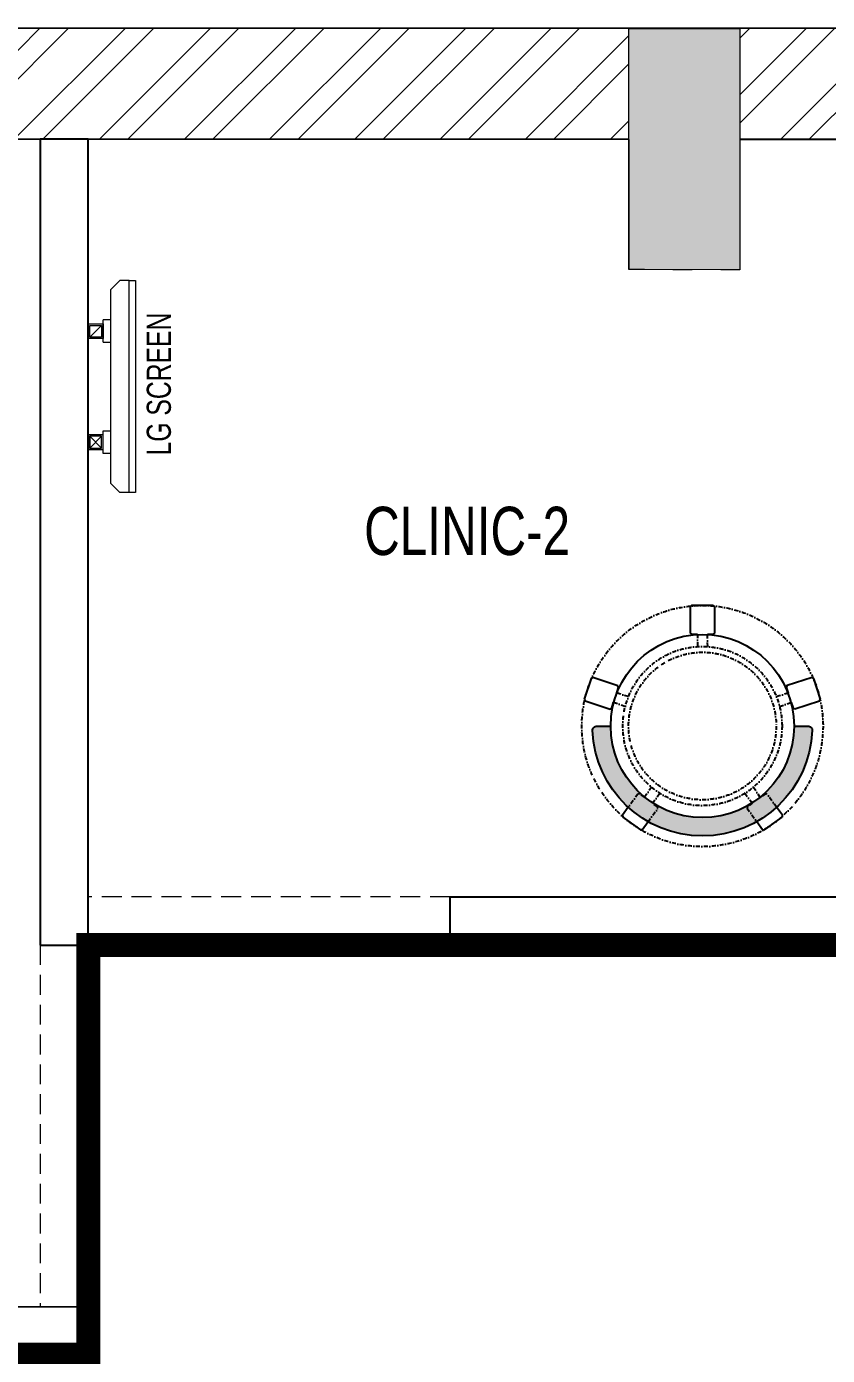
# Model space of a CAD drawing. Header units: feet. Extents: x 9100201 to 9130972, y -7060626 to -7048050.
# Drawn here: x 9119186 to 9120846, y -7050812 to -7048056 of the extents above; entities that cross this region are included whole.
import ezdxf

# ---------------------------------------------------------------- set-up
doc = ezdxf.new("R2010")
doc.units = ezdxf.units.FT
doc.header["$LTSCALE"] = 33
doc.header["$MEASUREMENT"] = 0
for name, pattern in [('a_p6_plan_L18$0$HIDDEN', [0.375, 0.25, -0.125]), ('ACAD_ISO03W100', [30, 12, -18]), ('DASHDOT2', [0.5, 0.25, -0.125, 0, -0.125])]:
    doc.linetypes.add(name, pattern=pattern)
for name, color, linetype, lineweight in [('A-COL', 243, 'Continuous', 9), ('column hatch', 5, 'Continuous', 0), ('Floor-Unit', 1, 'Continuous', 13), ('HATCH', 9, 'Continuous', 9), ('LENS-DIM', 252, 'Continuous', 5), ('LENS-FURNITURE', 13, 'Continuous', 9), ('LENS-PARTITION', 21, 'Continuous', 25), ('LENS-TEXT', 31, 'Continuous', 5), ('LENS_CURTAIN', 5, 'a_p6_plan_L18$0$HIDDEN', 9), ('LK-IT', 3, 'Continuous', 18), ('LK-TILES FINISH', 251, 'Continuous', 5), ('LN-ELEVATION-1', 81, 'Continuous', 25), ('LN-HATCH', 251, 'Continuous', 0), ('TV', 92, 'Continuous', 18)]:
    doc.layers.add(name, color=color, linetype=linetype, lineweight=lineweight)
doc.layers.add('A-WALL', color=1, linetype='Continuous')
doc.styles.add('LK TXT', font='GILC____.TTF', dxfattribs={"height": 100})
doc.styles.get("Standard").update_dxf_attribs({"font": 'GILC____.TTF'})

# ---------------------------------------------------------------- blocks, each defined once
blk = doc.blocks.new('A$C79009803')
at = {"layer": 'column hatch'}
h = blk.add_hatch(color=8, dxfattribs=at)
h.dxf.hatch_style = 1
h.paths.add_polyline_path([(11711.09510586411, -1078.51834539324), (11481.02718005329, -1078.361844743602), (11481.36735261976, -578.2821589615195), (11711.43527843058, -578.438659613952)])
h.paths.add_polyline_path([(11714.48138595559, 3899.57234184444), (11484.41346014477, 3899.728842495009), (11484.75363271124, 4399.808528277091), (11714.82155852206, 4399.652027623727)])
h.paths.add_polyline_path([(7333.187842255458, 3902.552658608183), (7103.119916444645, 3902.709159257822), (7103.460089012981, 4402.788845040835), (7333.528014823794, 4402.632344387471)])
h.paths.add_polyline_path([(7329.801562163979, -1075.538028630428), (7099.733636353164, -1075.381527979858), (7100.073808919638, -575.3018421968445), (7330.141734730452, -575.4583428502082)])
h.paths.add_polyline_path([(4348.921479921788, -1073.510324532166), (4118.853554110974, -1073.353823881596), (4119.193726677447, -573.2741380985826), (4349.261652488261, -573.4306387510151)])
h.paths.add_polyline_path([(4352.307760013267, 3904.580362706445), (4122.239834202453, 3904.736863356084), (4122.580006768926, 4404.816549139098), (4352.647932579741, 4404.660048486665)])
h.paths.add_polyline_path([(1411.439490955323, 3906.58084930107), (1181.371565144509, 3906.73734995164), (1181.711737710982, 4406.817035734653), (1411.779663521796, 4406.660535081289)])
h.paths.add_polyline_path([(1408.053210858255, -1071.509837934747), (1177.985285047442, -1071.353337284177), (1178.325457613915, -571.2736515011638), (1408.393383424729, -571.4301521545276)])
h.paths.add_polyline_path([(-1539.431731399148, -1069.437623154372), (-1769.499657209962, -1069.281122503802), (-1769.159484643489, -569.2014367207884), (-1539.091558832675, -569.3579373741522)])
h.paths.add_polyline_path([(-1539.431731399148, 3908.588140272536), (-1769.499657209962, 3908.744640923106), (-1769.159484643489, 4408.824326705188), (-1539.091558832675, 4408.667826052755)])
h.paths.add_polyline_path([(-4880.418132303283, 3910.860801914707), (-5110.486058114097, 3911.017302565277), (-5110.145885545761, 4411.096988347359), (-4880.077959734947, 4410.940487693995)])
h.paths.add_polyline_path([(-4381.387364318594, -1422.910344894975), (-4456.70858814381, -1640.299369964748), (-4929.229192508384, -1476.579834479838), (-4853.907968683168, -1259.190809410997)])
h.paths.add_polyline_path([(-11371.04334876872, -86.61147499643266), (-11555.88992330059, 66.46283337660134), (-10803.27457380108, 975.291824825108), (-10618.42799926921, 822.217516452074)])
h.paths.add_polyline_path([(-14668.51907497085, -4068.514768034219), (-14853.36564950272, -3915.440459661186), (-14087.99410763755, -2991.207587002777), (-13903.14753310568, -3144.281895375811)])
h.paths.add_polyline_path([(-14627.21998619661, -7906.951218631118), (-14812.06656072847, -7753.876910258084), (-14537.80842489377, -7422.693464222364), (-14352.9618503619, -7575.767772594467)])
h.paths.add_polyline_path([(-18663.03686347417, -4564.82881915383), (-18847.88343800418, -4411.754510780796), (-18573.62530216947, -4080.571064745075), (-18388.7787276376, -4233.64537311811)])
at = {"layer": 'LN-HATCH'}
h = blk.add_hatch(dxfattribs=at)
h.set_pattern_fill('ANSI32', color=256, scale=333, angle=180)
h.set_pattern_definition([(225, (-11307537.07698906, 5495392.02892255), (88.29995930067012, -88.29995930067015), []), (225, (-11307595.94362849, 5495392.02892255), (88.29995930067012, -88.29995930067015), [])])
h.paths.add_polyline_path([(7333.371560418979, 4172.632397601381), (11484.59717830643, 4169.808581489138), (11484.75363271683, 4399.80852827616), (7333.52801482752, 4402.632344388403)])
h.paths.add_polyline_path([(11714.41340693645, 3899.572388086468), (11484.41346015036, 3899.728842495009), (11481.36735261976, -578.2821589605882), (11711.36729940586, -578.4386133719236)])
h.paths.add_polyline_path([(4352.647932585329, 4404.660048488527), (4352.491478174925, 4174.660101700574), (7103.303634608164, 4172.788898253813), (7103.460089018568, 4402.788845039903)])
h.paths.add_polyline_path([(4122.580006774515, 4404.816549140028), (1411.779663527384, 4406.660535083152), (1411.62320911698, 4176.66058829613), (4122.423552364111, 4174.816602353007)])
h.paths.add_polyline_path([(1181.71173771657, 4406.817035734653), (-1539.091558827087, 4408.667826054617), (-1539.248013237491, 4178.667879267595), (1181.555283306166, 4176.817088948562)])
h.paths.add_polyline_path([(-1769.471311613917, 759.9357801424339), (-1505.855650302023, 760.3204641705379), (-1505.793869689107, 982.8706914186478), (-1539.091558827087, 982.5227036383003), (-1556.00161919184, 3908.599411718547), (-1776.066591706127, 3908.749107992277)])
h.paths.add_polyline_path([(-4880.990448310971, 1586.074941268191), (-4886.985066797585, 3910.865268984809), (-5117.052992608399, 3911.021769634448), (-5111.485443392769, 1837.14780881349), (-5131.474124575034, 1837.820582581684), (-5185.732040412724, 1588.431322012097)])
h.paths.add_polyline_path([(-4880.234414139763, 4180.940540909767), (-1769.315939048305, 4178.824379919097), (-1769.159484637901, 4408.824326706119), (-4880.077959729359, 4410.940487695858)])
at = {"layer": 'A-COL'}
for p, q in [((1181.555283306166, 4176.817088948562), (1181.371565150097, 3906.737349952571)), ((1411.62320911698, 4176.66058829613), (1411.439490960911, 3906.58084930107)), ((1411.439490960911, 3906.58084930107), (1181.371565150097, 3906.737349952571))]:
    blk.add_line(p, q, dxfattribs=at)
blk.add_lwpolyline([(1411.439490960911, 3906.58084930107), (1181.371565150097, 3906.73734995164), (1181.71173771657, 4406.817035734653), (1411.779663527384, 4406.660535081289)], close=True, dxfattribs=at)
at = {"layer": 'A-WALL'}
for p, q in [((11484.75352629088, 4399.652073865756), (-9098.127840513363, 4413.809760126286)), ((1181.555283306166, 4176.817088947632), (-1539.248013237491, 4178.667879266664)), ((4122.423552364111, 4174.816602353007), (1411.62320911698, 4176.66058829613))]:
    blk.add_line(p, q, dxfattribs=at)
blk = doc.blocks.new('A$Ce45749d8')
at = {"layer": 'LENS-DIM', "color": 5, "linetype": 'ACAD_ISO03W100', "ltscale": 0.1, "elevation": -0.0065522596084542}
blk.add_lwpolyline([(7372.210352884606, -303.438525675796), (10089.62867247127, -303.438525675796), (10089.81104812212, -35.33237345423549), (10319.87897393293, -35.48887410759926), (10319.6967047397, -303.438525675796), (13030.49910775386, -302.2544982247055), (13030.67931718565, -37.33286004979163), (13260.66455385275, -37.41220794431865), (13260.66455385275, 4440.519445619545), (13033.72542471066, 4440.678141403012), (13033.90914286673, 4710.757880401797), (10323.1087996196, 4712.601866343058), (10322.92508146353, 4442.522127347998), (10092.85715565271, 4442.678627998568), (10093.04087380878, 4712.75836699549), (7372.237577265129, 4714.609157313592)], dxfattribs=at)
at = {"layer": 'LENS-DIM', "color": 2}
blk.add_blockref('A$C79009803', (8911.48559050262, 535.9412780469283, -0.0065522596084542), dxfattribs=at)
blk = doc.blocks.new('CLINIC SCREEN')
at = {"layer": 'TV'}
for p, q in [((-103.1090284836336, 42.85441964946222), (-127.4114311772946, 18.55201695591665)), ((-127.4114311772946, 42.85441964946222), (-103.1090284836336, 18.55201695591665)), ((102.7052824410566, 42.85441964946222), (127.007685134602, 18.55201695591665))]:
    blk.add_line(p, q, dxfattribs=at)
at = {"layer": 'TV', "ltscale": 12}
for p, q in [((-220.0000000000082, -19.41163062257681), (-200.5883693773149, 0)), ((200.5883693773149, 0), (-200.5883693773149, 0)), ((-138.5315413423604, 0), (-138.5315413423604, 15.514207008644)), ((-138.5315413423604, 15.514207008644), (-91.98892031613741, 15.514207008644)), ((-91.98892031613741, 15.514207008644), (-91.98892031613741, 0)), ((91.98892031610741, 15.514207008644), (91.98892031610741, 0)), ((91.98892031610741, 15.514207008644), (138.5315413423595, 15.514207008644)), ((138.5315413423595, 0), (138.5315413423595, 15.514207008644)), ((219.9999999999918, -19.41163062257681), (200.5883693773149, 0)), ((-220.0000000000082, -38.82326124538668), (-220.0000000000082, -19.41163062257681)), ((219.9999999999918, -38.82326124538668), (219.9999999999918, -19.41163062257681))]:
    blk.add_line(p, q, dxfattribs=at)
at = {"layer": 'TV'}
for points in [[(-130.4492315140169, 15.51421661919448), (-100.0712281470269, 15.51421661919448), (-100.0712281470269, 45.89221998606814), (-130.4492315140169, 45.89221998606814)], [(-127.4114311772946, 18.55201695591665), (-103.1090284836336, 18.55201695591665), (-103.1090284836336, 42.85441964946222), (-127.4114311772946, 42.85441964946222)], [(130.0454854713243, 15.51421661919448), (99.66748210433435, 15.51421661919448), (99.66748210433435, 45.89221998606814), (130.0454854713243, 45.89221998606814)], [(127.007685134602, 18.55201695591665), (102.7052824410566, 18.55201695591665), (102.7052824410566, 42.85441964946222), (127.007685134602, 42.85441964946222)]]:
    blk.add_lwpolyline(points, close=True, dxfattribs=at)
at = {"layer": 'TV', "ltscale": 12}
blk.add_lwpolyline([(-220.0000000000082, -51.71278328332107), (-220.0000000000082, -38.82326124538668), (219.9999999999918, -38.82326124538668), (219.9999999999918, -51.71278328332107)], close=True, dxfattribs=at)
at = {"layer": 'Floor-Unit', "color": 0, "ltscale": 2, "insert": (5.199680584678389, -100.4085774972336), "char_height": 50, "attachment_point": 5}
blk.add_mtext_dynamic_manual_height_columns('LG SCREEN', width=466.4796511627907, gutter_width=12.5, heights=[0], dxfattribs=at)
blk = doc.blocks.new('DR STOOL')
at = {"layer": 'HATCH'}
h = blk.add_hatch(dxfattribs=at)
h.set_pattern_fill('ANSI36', color=250, angle=-90.00000000000001)
h.set_pattern_definition([(315, (-227.8099174643867, 917.3997257252777), (6.173926083235043, -1.683798022700468), [7.9375, -1.587499999999999, 0, -1.587499999999999])])
edge = h.paths.add_edge_path()
edge.add_line((-190.0000000041909, 4.511094e-10), (-218.6899174675346, 4.511094e-10))
edge.add_arc((-218.6899174670689, 9.120000000388245), 9.119999999940092, 177.6119845363388, 269.9999999996136, ccw=False)
edge.add_arc((-1.8626451e-09, 3.565219e-10), 228.000000002257, 2.3880154632688004, 177.6119845367313, ccw=False)
edge.add_arc((218.6899174633436, 9.120000000497384), 9.120000000051716, -90.00000000034493, 2.3880154629299, ccw=False)
edge.add_line((218.6899174633436, 4.511094e-10), (190, 4.511094e-10))
edge.add_arc((-1.8626451e-09, 4.511094e-10), 190.000000001979, -1.27e-14, 180)
at = {"layer": 'LN-ELEVATION-1', "color": 1, "ltscale": 100}
for p, q in [((-128.6221585394814, 215.4841044476634), (-165.2704676063731, 189.0243927398114)), ((-124.7228340068832, 214.8545704018979), (-128.6221585394814, 215.4841044476634)), ((-112.6981821293011, 198.1996966340157), (-124.7228340068832, 214.8545704018979)), ((124.7553772013634, 214.9803744515593), (112.5488144652918, 198.2845540212292)), ((128.7014972954057, 215.5933048763618), (124.7553772013634, 214.9803744515593)), ((128.7014972954057, 215.5933048763618), (124.7553772013634, 214.9803744515593)), ((165.1911288509145, 188.915192311113), (128.7014972954057, 215.5933048763618)), ((165.1911288509145, 188.915192311113), (128.7014972954057, 215.5933048763618)), ((-165.2704676063731, 189.0243927398114), (-165.9069543029182, 185.0820035930228)), ((-165.9069543029182, 185.0820035930228), (-153.8003208162263, 168.3135803133482)), ((153.6734594982117, 168.4294150282658), (165.7973639420234, 185.0121775862135)), ((165.7973639420234, 185.0121775862135), (165.1911288509145, 188.915192311113)), ((165.7973639420234, 185.0121775862135), (165.1911288509145, 188.915192311113)), ((-242.9550312487409, -52.24013893969095), (-244.7482102331705, -55.75945052818861)), ((-191.2928382232785, -35.45407700946089), (-242.9550312487409, -52.24013893969095)), ((-187.9259491492994, -37.1695928365807), (-191.2928382232785, -35.45407700946089)), ((-184.1424400564283, -48.81403796559607), (-187.9259491492994, -37.1695928365807)), ((188.0651108901948, -36.96233201187715), (184.0504167033359, -49.19388854173303)), ((191.3981811110861, -35.27656588272658), (188.0651108901948, -36.96233201187715)), ((243.0100176925771, -52.21682526778022), (191.3981811110861, -35.27656588272658)), ((244.8123673382215, -55.78040257930116), (243.0100176925771, -52.21682526778022)), ((-244.7482102331705, -55.75945052818861), (-230.7800458371639, -98.74904560100549)), ((-173.8639617776498, -80.4479453730819), (-177.8421125086024, -68.2044548037811)), ((-175.5596735184081, -83.7759667420105), (-173.8639617776498, -80.4479453730819)), ((177.6922140880488, -68.56540505095472), (173.8739495249465, -80.1985000452405)), ((173.8739495249465, -80.1985000452405), (175.5794035866856, -83.5704969359358)), ((230.715890809428, -98.7280946081737), (244.8123673382215, -55.78040257930116)), ((-230.7800458371639, -98.74904560100549), (-227.2218665438704, -100.5620286722478)), ((-227.2218665438704, -100.5620286722478), (-175.5596735184081, -83.7759667420105)), ((175.5794035866856, -83.5704969359358), (227.1912401677109, -100.5107563209894)), ((227.1912401677109, -100.5107563209894), (230.715890809428, -98.7280946081737)), ((-22.72193054761737, -190.2142363802995), (-25.39390889601782, -192.886214728569)), ((-25.39390889601782, -192.886214728569), (-25.39390889601782, -247.2070584567482)), ((-10.47823652112856, -190.2142363802995), (-22.72193054761737, -190.2142363802995)), ((22.78362171910703, -190.2142363802995), (9.910054048988968, -190.2142363802995)), ((25.42475448176265, -192.8553691428751), (22.78362171910703, -190.2142363802995)), ((25.42475448176265, -247.1762128710543), (25.42475448176265, -192.8553691428751)), ((-25.39390889601782, -247.2070584567482), (-22.60096735274419, -250)), ((22.60096735274419, -250), (25.42475448176265, -247.1762128710543)), ((-22.60096735274419, -250), (22.60096735274419, -250))]:
    blk.add_line(p, q, dxfattribs=at)
at = {"layer": 'LN-ELEVATION-1', "linetype": 'DASHDOT2'}
for p, q in [((-92.92521573789418, 170.8129362839827), (-112.6981821293011, 198.1996966340157)), ((112.5488144652918, 198.2845540212292), (92.69529851106927, 171.1294289919315)), ((-153.8003208162263, 168.3135803133482), (-134.1093360339291, 141.0403694751003)), ((-103.4542870586738, 159.9154408004979), (-93.52748446213081, 167.0824927485227)), ((-93.52748446213081, 167.0824927485227), (-92.92521573789418, 170.8129362839827)), ((92.69529851106927, 171.1294289919315), (93.26858203159645, 167.4385604566923)), ((93.26858203159645, 167.4385604566923), (103.6608748426661, 159.8406005539291)), ((133.7372852512635, 141.1612321265929), (153.6734594982117, 168.4294150282658)), ((-134.1093360339291, 141.0403694751003), (-130.4219571123831, 140.4450534014686)), ((-130.4219571123831, 140.4450534014686), (-119.9844727469608, 147.9808124662595)), ((-119.9844727469608, 147.9808124662595), (-105.3687285655178, 126.9741353208374)), ((-88.15393704269081, 139.4771787207864), (-103.4542870586738, 159.9154408004979)), ((103.6608748426661, 159.8406005539291), (88.19885099539533, 139.4487815762331)), ((105.4096150295809, 126.94019481352), (120.1194891873747, 147.8074627162714)), ((120.1194891873747, 147.8074627162714), (130.0033113472163, 140.5812532722048)), ((130.0033113472163, 140.5812532722048), (133.7372852512635, 141.1612321265929)), ((-159.954806596972, -40.49024384317454), (-184.1424400564283, -48.81403796559607)), ((184.0504167033359, -49.19388854173303), (159.8786162491887, -40.79004861696012)), ((-177.8421125086024, -68.2044548037811), (-153.4148110738024, -60.73628028803068)), ((153.3006618716754, -61.02382378749462), (177.6922140880488, -68.56540505095472)), ((-10.92024635523557, -164.6382343793375), (-10.47823652112856, -190.2142363802995)), ((9.910054048988968, -190.2142363802995), (10.35584833659231, -164.674698740353))]:
    blk.add_line(p, q, dxfattribs=at)
at = {"layer": 'LN-ELEVATION-1', "color": 1, "ltscale": 100}
blk.add_lwpolyline([(-190.0000000023283, 0), (-218.6899174656719, 0, -0.4264743413925903), (-227.8019973598421, 9.5, -0.959166304662544), (227.8019973593764, 9.5, -0.4264743413925903), (218.6899174647406, 0), (190.0000000013969, 0)], format="xyb", dxfattribs=at)
at = {"layer": 'LN-ELEVATION-1', "linetype": 'DASHDOT2'}
for radius in [250, 165, 153]:
    blk.add_circle((0, 0), radius, dxfattribs=at)
at = {"layer": 'LN-ELEVATION-1', "color": 1, "ltscale": 100}
blk.add_circle((0, 0), 190, dxfattribs=at)

msp = doc.modelspace()

# ---------------------------------------------------------------- linework, layer by layer
at = {"layer": 'LENS-PARTITION', "elevation": 5.0616035e-09}
for points in [[(9119213.920497617, -7049961.114176808), (9119313.918441685, -7049961.114176808), (9119313.918441685, -7048289.733729282), (9119213.920497617, -7048289.733729282)], [(9120063.92046111, -7049861.28249801), (9121714.093305293, -7049861.28249801), (9121714.093305293, -7049961.110921583), (9120063.92046111, -7049961.110921583)], [(9119313.918441685, -7050811.061191801), (9117712.493041461, -7050810.998861606), (9117712.493041461, -7050710.998861606), (9119313.918441685, -7050711.061191801)]]:
    msp.add_lwpolyline(points, close=True, dxfattribs=at)
at = {"layer": 'LENS_CURTAIN', "ltscale": 5, "elevation": 5.0616035e-09}
for points in [[(9120063.92046111, -7049861.28249801), (9119313.920331556, -7049861.110583446), (9119313.960498393, -7049961.110575378), (9120063.960627945, -7049961.282489943)], [(9119313.918441685, -7050710.951023656), (9119314.09035625, -7049960.950894102), (9119214.090364316, -7049960.991060938), (9119213.918449752, -7050710.991190493)]]:
    msp.add_lwpolyline(points, close=True, dxfattribs=at)
at = {"layer": 'LK-TILES FINISH', "color": 212, "linetype": 'ACAD_ISO03W100', "ltscale": 0.05, "const_width": 50, "elevation": 1.38122927e-08}
msp.add_lwpolyline([(9114168.007948443, -7050881.121602549), (9117482.760951534, -7050880.176224649), (9117482.871777428, -7051707.863654016), (9117748.34749701, -7051707.828107281), (9117748.382403076, -7050811.00025848), (9119313.918441685, -7050811.00025848), (9119314.113252863, -7049961.110610391), (9121714.093305293, -7049961.110610391), (9121714.093305051, -7050838.299880306)], dxfattribs=at)

# ---------------------------------------------------------------- block references
at = {"layer": 'LENS-DIM', "color": 2, "rotation": 0.0163409346695699}
msp.add_blockref('A$Ce45749d8', (9110343.025664411, -7053005.813226238, 0.0065522340677619), dxfattribs=at)
at = {"layer": 'LENS-FURNITURE', "rotation": 180}
msp.add_blockref('DR STOOL', (9120587.090181096, -7049506.78634494, -6.58700016e-08), dxfattribs=at)
at = {"layer": 'LK-IT', "rotation": 90.00000000000006}
msp.add_blockref('CLINIC SCREEN', (9119360.121847168, -7048802.757928619, -6.58698779e-08), dxfattribs=at)

# ---------------------------------------------------------------- texts
at = {"layer": 'LENS-TEXT', "color": 0, "linetype": 'Continuous', "ltscale": 3, "insert": (9120099.247365402, -7049102.794249047), "char_height": 100, "attachment_point": 5, "style": 'LK TXT'}
msp.add_mtext_dynamic_manual_height_columns('CLINIC-2', width=730.5073781448633, gutter_width=0.9999999999999992, heights=[0], dxfattribs=at)

doc.saveas('drawing.dxf')
